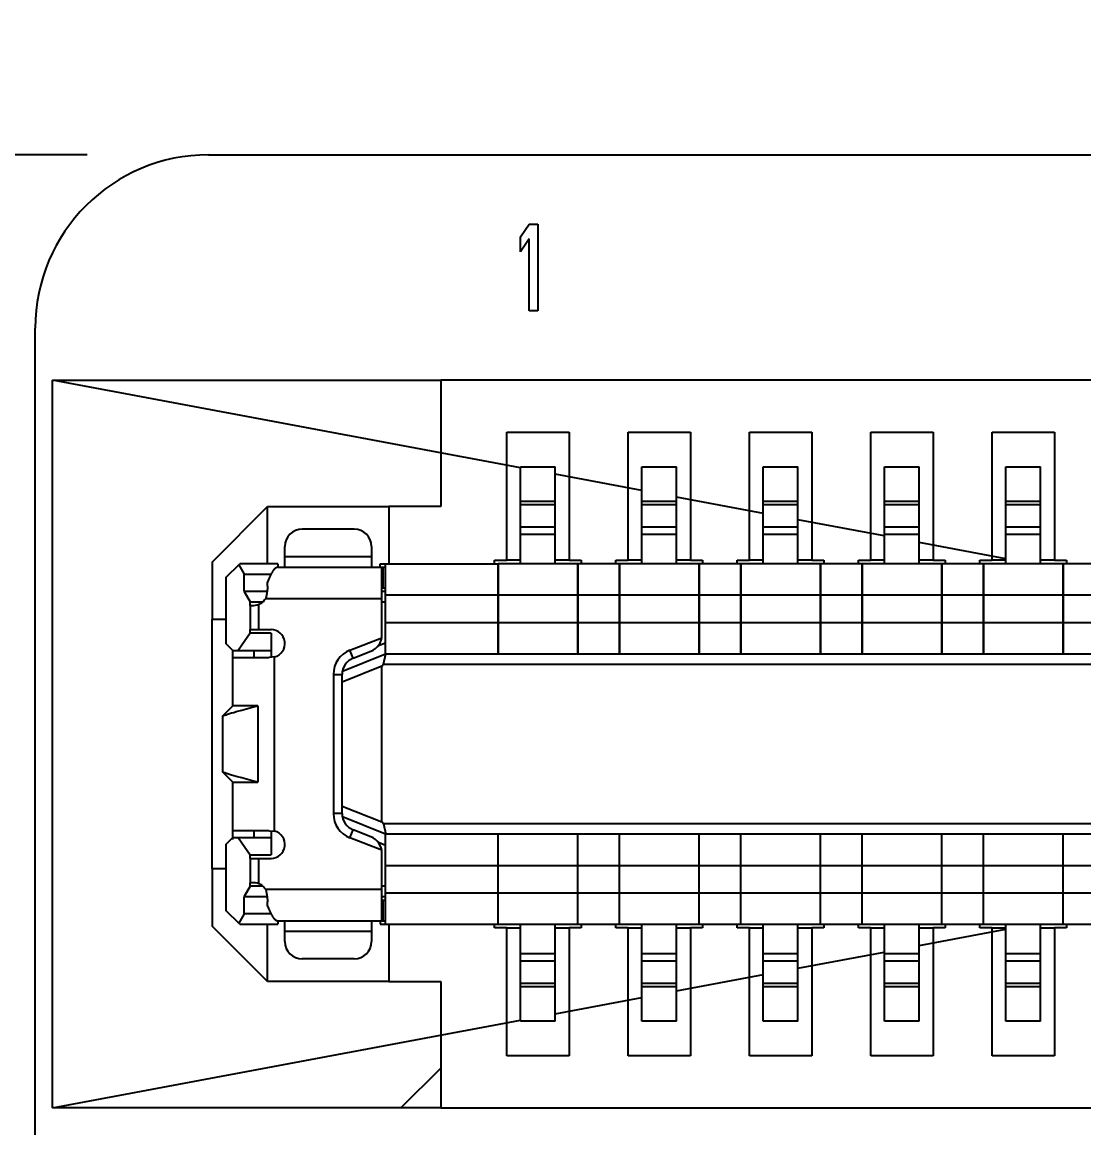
# Model space of a CAD drawing. Header units: millimetres. Extents: x 7 to 507, y -14 to 339.
# Drawn here: x 57.53 to 60.593, y 207.151 to 210.341 of the extents above; entities that cross this region are included whole.
import ezdxf

# ---------------------------------------------------------------- set-up
doc = ezdxf.new("R2010")
doc.units = ezdxf.units.MM
doc.header["$LTSCALE"] = 23.1
doc.layers.get('0').update_dxf_attribs({"linetype": 'CONTINUOUS'})
for name, color, linetype in [('01_ASM_ALL_AXIS', 7, 'CONTINUOUS'), ('_135680', 7, 'CONTINUOUS'), ('_139725', 7, 'CONTINUOUS'), ('_189691', 7, 'CONTINUOUS'), ('_346969', 7, 'CONTINUOUS'), ('_367983', 7, 'CONTINUOUS'), ('_369953', 7, 'CONTINUOUS'), ('_424072', 7, 'CONTINUOUS'), ('_510059', 7, 'CONTINUOUS'), ('_524098', 7, 'CONTINUOUS'), ('_553651', 7, 'CONTINUOUS'), ('_584557', 7, 'CONTINUOUS'), ('_601858', 7, 'CONTINUOUS')]:
    doc.layers.add(name, color=color, linetype=linetype)
doc.styles.get("Standard").update_dxf_attribs({"font": 'simplex.shx', "width": 0.8})
doc.dimstyles.new('DIMSTYLE_1', dxfattribs={"dimtxt": 3, "dimasz": 3, "dimexe": 2, "dimexo": 0.35, "dimgap": 0.75, "dimtad": 1, "dimdec": 3, "dimzin": 0, "dimdsep": 46, "dimtxsty": 'Standard', "dimcen": 0.09, "dimadec": 3, "dimazin": 0, "dimtp": 0.001, "dimtm": 0.001, "dimtfac": 1, "dimtdec": 3, "dimtofl": 0, "dimtmove": 0, "dimatfit": 3, "dimfxl": 0, "dimtolj": 1, "dimtzin": 0, "dimarcsym": 0})

# ---------------------------------------------------------------- blocks, each defined once
blk = doc.blocks.new('_FILLED')
at = {"color": 0, "linetype": 'ByBlock'}
blk.add_solid([(0, 0), (-1, 0.1333), (-1, -0.1333)], dxfattribs=at)
blk = doc.blocks.new('*D01')
at = {"color": 2}
for p, q in [((37.977, 209.9585), (36.727, 209.9585)), ((57.7181, 209.9585), (37.977, 209.9585)), ((38.727, 209.9585), (38.727, 156.9675)), ((38.727, 103.9765), (38.727, 156.9675)), ((37.977, 103.9765), (36.727, 103.9765)), ((48.3209, 103.9765), (37.977, 103.9765))]:
    blk.add_line(p, q, dxfattribs=at)
at = {"color": 2, "xscale": 3, "yscale": 3, "zscale": 3}
for p, rotation in [((38.727, 209.9585), 90), ((38.727, 103.9765), 270)]:
    blk.add_blockref('_FILLED', p, dxfattribs=dict(at, rotation=rotation))
blk = doc.blocks.new('*D1819')
at = {"color": 2}
for p, q in [((63.2181, 215.867), (63.2181, 217.117)), ((68.8681, 215.867), (68.8681, 217.117)), ((63.2181, 208.6085), (63.2181, 215.867)), ((68.8681, 209.1733), (68.8681, 215.867)), ((63.2181, 215.117), (31.2544, 215.117)), ((31.2544, 215.117), (66.0431, 215.117)), ((73.8681, 215.117), (66.0431, 215.117)), ((68.8681, 215.117), (73.8681, 215.117))]:
    blk.add_line(p, q, dxfattribs=at)
at = {"color": 2, "xscale": 3, "yscale": 3, "zscale": 3}
blk.add_blockref('_FILLED', (63.2181, 215.117), dxfattribs=at)
at = {"color": 2, "xscale": 3, "yscale": 3, "zscale": 3, "rotation": 180}
blk.add_blockref('_FILLED', (68.8681, 215.117), dxfattribs=at)

msp = doc.modelspace()

# ---------------------------------------------------------------- linework, layer by layer
at = {"color": 7}
for p, q in [((58.0681, 209.9585), (67.6654, 209.9585)), ((57.5681, 201.8695), (57.5681, 209.4585))]:
    msp.add_line(p, q, dxfattribs=at)
at = {"color": 1}
for p, q in [((57.6181, 207.2085), (57.6181, 209.3085)), ((57.6181, 209.3085), (58.7381, 209.3085)), ((58.7381, 209.3085), (58.7381, 208.9435)), ((58.0781, 208.7835), (58.2381, 208.9435)), ((58.7381, 208.9435), (58.5881, 208.9435)), ((58.0781, 208.7835), (58.0781, 208.6185)), ((58.8931, 208.7785), (58.8931, 208.7885)), ((58.8931, 208.7885), (58.9281, 208.7885)), ((59.1081, 208.7885), (59.1431, 208.7885)), ((59.1431, 208.7885), (59.1431, 208.7785)), ((59.2431, 208.7785), (59.2431, 208.7885)), ((59.2431, 208.7885), (59.2781, 208.7885)), ((59.4581, 208.7885), (59.4931, 208.7885)), ((59.4931, 208.7885), (59.4931, 208.7785)), ((59.5931, 208.7785), (59.5931, 208.7885)), ((59.5931, 208.7885), (59.6281, 208.7885)), ((59.8081, 208.7885), (59.8431, 208.7885)), ((59.8431, 208.7885), (59.8431, 208.7785)), ((59.9431, 208.7785), (59.9431, 208.7885)), ((59.9431, 208.7885), (59.9781, 208.7885)), ((60.1581, 208.7885), (60.1931, 208.7885)), ((60.1931, 208.7885), (60.1931, 208.7785)), ((60.2931, 208.7785), (60.2931, 208.7885)), ((60.2931, 208.7885), (60.3281, 208.7885)), ((60.5081, 208.7885), (60.5431, 208.7885)), ((60.5431, 208.7885), (60.5431, 208.7785)), ((58.0781, 207.8985), (58.0781, 207.7335)), ((58.2381, 207.5735), (58.0781, 207.7335)), ((58.8931, 207.7285), (58.8931, 207.7385)), ((58.9281, 207.7285), (58.8931, 207.7285)), ((59.1431, 207.7285), (59.1081, 207.7285)), ((59.1431, 207.7385), (59.1431, 207.7285)), ((59.2431, 207.7285), (59.2431, 207.7385)), ((59.2781, 207.7285), (59.2431, 207.7285)), ((59.4931, 207.7285), (59.4581, 207.7285)), ((59.4931, 207.7385), (59.4931, 207.7285)), ((59.5931, 207.7285), (59.5931, 207.7385)), ((59.6281, 207.7285), (59.5931, 207.7285)), ((59.8431, 207.7285), (59.8081, 207.7285)), ((59.8431, 207.7385), (59.8431, 207.7285)), ((59.9431, 207.7285), (59.9431, 207.7385)), ((59.9781, 207.7285), (59.9431, 207.7285)), ((60.1931, 207.7285), (60.1581, 207.7285)), ((60.1931, 207.7385), (60.1931, 207.7285)), ((60.2931, 207.7285), (60.2931, 207.7385)), ((60.3281, 207.7285), (60.2931, 207.7285)), ((60.5431, 207.7285), (60.5081, 207.7285)), ((60.5431, 207.7385), (60.5431, 207.7285)), ((58.5881, 207.5735), (58.7381, 207.5735)), ((58.7381, 207.5735), (58.7381, 207.2085)), ((58.7381, 207.2085), (57.6181, 207.2085))]:
    msp.add_line(p, q, dxfattribs=at)
at = {"color": 2}
for p, q in [((58.9676, 209.0555), (57.6181, 209.3085)), ((67.6981, 209.3085), (58.7381, 209.3085)), ((59.3181, 208.9898), (59.0681, 209.0367)), ((59.6692, 208.924), (59.4181, 208.971)), ((60.0172, 208.8587), (59.7681, 208.9054)), ((60.3681, 208.7929), (60.1181, 208.8398)), ((60.1181, 207.6773), (60.3681, 207.7242)), ((59.7681, 207.6117), (60.0172, 207.6584)), ((59.4181, 207.546), (59.6692, 207.5931)), ((59.0681, 207.4804), (59.3181, 207.5273)), ((57.6181, 207.2085), (58.9676, 207.4616)), ((58.6231, 207.2085), (58.7381, 207.3235)), ((58.7381, 207.2085), (67.6981, 207.2085))]:
    msp.add_line(p, q, dxfattribs=at)
at = {"color": 4}
for p, q in [((58.9281, 208.7885), (58.9281, 209.1585)), ((58.9281, 209.1585), (59.1081, 209.1585)), ((59.1081, 209.1585), (59.1081, 208.7885)), ((59.2781, 208.7885), (59.2781, 209.1585)), ((59.2781, 209.1585), (59.4581, 209.1585)), ((59.4581, 209.1585), (59.4581, 208.7885)), ((59.6281, 208.7885), (59.6281, 209.1585)), ((59.6281, 209.1585), (59.8081, 209.1585)), ((59.8081, 209.1585), (59.8081, 208.7885)), ((59.9781, 208.7885), (59.9781, 209.1585)), ((59.9781, 209.1585), (60.1581, 209.1585)), ((60.1581, 209.1585), (60.1581, 208.7885)), ((60.3281, 208.7885), (60.3281, 209.1585)), ((60.3281, 209.1585), (60.5081, 209.1585)), ((60.5081, 209.1585), (60.5081, 208.7885)), ((58.2381, 208.7785), (58.2381, 208.9435)), ((58.2381, 208.9435), (58.5881, 208.9435)), ((58.5881, 208.9435), (58.5881, 208.7785)), ((58.9681, 208.7885), (58.9281, 208.7885)), ((59.1081, 208.7885), (59.0681, 208.7885)), ((59.3181, 208.7885), (59.2781, 208.7885)), ((59.4581, 208.7885), (59.4181, 208.7885)), ((59.6681, 208.7885), (59.6281, 208.7885)), ((59.8081, 208.7885), (59.7681, 208.7885)), ((60.0181, 208.7885), (59.9781, 208.7885)), ((60.1581, 208.7885), (60.1181, 208.7885)), ((60.3681, 208.7885), (60.3281, 208.7885)), ((60.5081, 208.7885), (60.4681, 208.7885)), ((58.0781, 207.8985), (58.0781, 208.6185)), ((58.0781, 208.6185), (58.1181, 208.6185)), ((58.1181, 207.8985), (58.0781, 207.8985)), ((58.2381, 207.5735), (58.2381, 207.7385)), ((58.5881, 207.7385), (58.5881, 207.5735)), ((58.9281, 207.3585), (58.9281, 207.7285)), ((58.9281, 207.7285), (58.9681, 207.7285)), ((59.0681, 207.7285), (59.1081, 207.7285)), ((59.1081, 207.7285), (59.1081, 207.3585)), ((59.2781, 207.3585), (59.2781, 207.7285)), ((59.2781, 207.7285), (59.3181, 207.7285)), ((59.4181, 207.7285), (59.4581, 207.7285)), ((59.4581, 207.7285), (59.4581, 207.3585)), ((59.6281, 207.3585), (59.6281, 207.7285)), ((59.6281, 207.7285), (59.6681, 207.7285)), ((59.7681, 207.7285), (59.8081, 207.7285)), ((59.8081, 207.7285), (59.8081, 207.3585)), ((59.9781, 207.3585), (59.9781, 207.7285)), ((59.9781, 207.7285), (60.0181, 207.7285)), ((60.1181, 207.7285), (60.1581, 207.7285)), ((60.1581, 207.7285), (60.1581, 207.3585)), ((60.3281, 207.3585), (60.3281, 207.7285)), ((60.3281, 207.7285), (60.3681, 207.7285)), ((60.4681, 207.7285), (60.5081, 207.7285)), ((60.5081, 207.7285), (60.5081, 207.3585)), ((58.5881, 207.5735), (58.2381, 207.5735)), ((59.1081, 207.3585), (58.9281, 207.3585)), ((59.4581, 207.3585), (59.2781, 207.3585)), ((59.8081, 207.3585), (59.6281, 207.3585)), ((60.1581, 207.3585), (59.9781, 207.3585)), ((60.5081, 207.3585), (60.3281, 207.3585))]:
    msp.add_line(p, q, dxfattribs=at)
at = {"color": 7}
msp.add_arc((58.0681, 209.4585), 0.5, 90, 180, dxfattribs=at)
at = {"layer": '01_ASM_ALL_AXIS', "color": 4}
for p, q in [((58.9681, 209.7213), (58.9931, 209.7585)), ((58.9931, 209.7585), (59.0181, 209.7585)), ((59.0181, 209.7585), (59.0181, 209.5085)), ((58.9681, 209.6787), (58.9681, 209.7213)), ((58.9931, 209.716), (58.9681, 209.6787)), ((58.9931, 209.5085), (58.9931, 209.716)), ((59.0181, 209.5085), (58.9931, 209.5085))]:
    msp.add_line(p, q, dxfattribs=at)
at = {"layer": '_135680', "color": 7}
for p, q in [((59.6681, 208.7785), (59.6681, 209.0585)), ((59.6681, 209.0585), (59.7681, 209.0585)), ((59.7681, 208.7785), (59.7681, 209.0585)), ((59.6031, 208.5185), (59.6031, 208.7785)), ((59.8331, 208.7785), (59.6031, 208.7785)), ((59.8331, 208.7785), (59.8331, 208.5185)), ((59.6031, 208.5185), (59.8331, 208.5185))]:
    msp.add_line(p, q, dxfattribs=at)
at = {"layer": '_135680', "color": 9}
for p, q in [((59.7681, 208.9585), (59.6681, 208.9585)), ((59.6681, 208.9493), (59.7681, 208.9493)), ((59.7681, 208.8838), (59.6681, 208.8838)), ((59.6681, 208.8635), (59.7681, 208.8635)), ((59.6031, 208.6885), (59.8331, 208.6885)), ((59.8331, 208.6085), (59.6031, 208.6085))]:
    msp.add_line(p, q, dxfattribs=at)
at = {"layer": '_139725', "color": 7}
for p, q in [((58.1181, 208.7385), (58.1581, 208.7785)), ((58.155, 208.7754), (58.1706, 208.7485)), ((58.2681, 208.7785), (58.1581, 208.7785)), ((58.2681, 208.7785), (58.2681, 208.7685)), ((58.5631, 208.7685), (58.5631, 208.7785)), ((58.5631, 208.7785), (58.9031, 208.7785)), ((58.5781, 208.5185), (58.5781, 208.7785)), ((58.9031, 208.7785), (58.9031, 208.5185)), ((59.1331, 208.5185), (59.1331, 208.7785)), ((59.2531, 208.7785), (59.1331, 208.7785)), ((59.2531, 208.7785), (59.2531, 208.5185)), ((59.4831, 208.5185), (59.4831, 208.7785)), ((59.6031, 208.7785), (59.4831, 208.7785)), ((59.6031, 208.7785), (59.6031, 208.5185)), ((59.8331, 208.5185), (59.8331, 208.7785)), ((59.9531, 208.7785), (59.8331, 208.7785)), ((59.9531, 208.7785), (59.9531, 208.5185)), ((60.1831, 208.5185), (60.1831, 208.7785)), ((60.3031, 208.7785), (60.1831, 208.7785)), ((60.3031, 208.7785), (60.3031, 208.5185)), ((60.5331, 208.5185), (60.5331, 208.7785)), ((60.6531, 208.7785), (60.5331, 208.7785)), ((58.1181, 208.7385), (58.1181, 208.5485)), ((58.1706, 208.6985), (58.1706, 208.7485)), ((58.1706, 208.7485), (58.2483, 208.7485)), ((58.1706, 208.6985), (58.1881, 208.6685)), ((58.2366, 208.6985), (58.1706, 208.6985)), ((58.5781, 208.6985), (58.5681, 208.6985)), ((58.1881, 208.6585), (58.1881, 208.6685)), ((58.1881, 208.6685), (58.2242, 208.6685)), ((58.5681, 208.6685), (58.5781, 208.6685)), ((58.1881, 208.5785), (58.1531, 208.5285)), ((58.1881, 208.5785), (58.1881, 208.5885)), ((58.2481, 208.5785), (58.1881, 208.5785)), ((58.2481, 208.5785), (58.2481, 208.5085)), ((58.1381, 208.5285), (58.1181, 208.5485)), ((58.1381, 208.5285), (58.2481, 208.5285)), ((58.4543, 208.469), (58.5781, 208.5185)), ((58.5725, 208.4885), (58.579, 208.5185)), ((58.5781, 208.5185), (58.9031, 208.5185)), ((59.1331, 208.5185), (59.2531, 208.5185)), ((59.4831, 208.5185), (59.6031, 208.5185)), ((59.8331, 208.5185), (59.9531, 208.5185)), ((60.1831, 208.5185), (60.3031, 208.5185)), ((60.5331, 208.5185), (60.6531, 208.5185)), ((58.5681, 208.4834), (58.4531, 208.4374)), ((58.5681, 208.4834), (58.5725, 208.4885)), ((58.5681, 208.0337), (58.5681, 208.4834)), ((58.5725, 208.4885), (67.8638, 208.4885)), ((58.4531, 208.0797), (58.5681, 208.0337)), ((58.5781, 207.9985), (58.4543, 208.0481)), ((58.5725, 208.0285), (58.5681, 208.0337)), ((58.2481, 208.0085), (58.2481, 207.9385)), ((58.5725, 208.0285), (58.579, 207.9985)), ((67.8638, 208.0285), (58.5725, 208.0285)), ((58.1181, 207.9685), (58.1381, 207.9885)), ((58.1181, 207.9685), (58.1181, 207.7785)), ((58.1381, 207.9885), (58.2481, 207.9885)), ((58.1531, 207.9885), (58.1881, 207.9385)), ((58.5781, 207.7385), (58.5781, 207.9985)), ((58.9031, 207.9985), (58.5781, 207.9985)), ((58.9031, 207.7385), (58.9031, 207.9985)), ((59.1331, 207.7385), (59.1331, 207.9985)), ((59.2531, 207.9985), (59.1331, 207.9985)), ((59.2531, 207.7385), (59.2531, 207.9985)), ((59.4831, 207.7385), (59.4831, 207.9985)), ((59.6031, 207.9985), (59.4831, 207.9985)), ((59.6031, 207.7385), (59.6031, 207.9985)), ((59.8331, 207.7385), (59.8331, 207.9985)), ((59.9531, 207.9985), (59.8331, 207.9985)), ((59.9531, 207.7385), (59.9531, 207.9985)), ((60.1831, 207.7385), (60.1831, 207.9985)), ((60.3031, 207.9985), (60.1831, 207.9985)), ((60.3031, 207.7385), (60.3031, 207.9985)), ((60.5331, 207.7385), (60.5331, 207.9985)), ((60.6531, 207.9985), (60.5331, 207.9985)), ((58.1881, 207.9285), (58.1881, 207.9385)), ((58.1881, 207.9385), (58.2481, 207.9385)), ((58.1881, 207.8485), (58.1706, 207.8185)), ((58.1881, 207.8485), (58.1881, 207.8585)), ((58.2242, 207.8485), (58.1881, 207.8485)), ((58.5781, 207.8485), (58.5681, 207.8485)), ((58.1706, 207.7685), (58.1706, 207.8185)), ((58.1706, 207.8185), (58.2366, 207.8185)), ((58.5681, 207.8185), (58.5781, 207.8185)), ((58.1581, 207.7385), (58.1181, 207.7785)), ((58.1706, 207.7685), (58.155, 207.7417)), ((58.2483, 207.7685), (58.1706, 207.7685)), ((58.2681, 207.7485), (58.2681, 207.7385)), ((58.5631, 207.7485), (58.5631, 207.7385)), ((58.1581, 207.7385), (58.2681, 207.7385)), ((58.5631, 207.7385), (58.9031, 207.7385)), ((59.1331, 207.7385), (59.2531, 207.7385)), ((59.4831, 207.7385), (59.6031, 207.7385)), ((59.8331, 207.7385), (59.9531, 207.7385)), ((60.1831, 207.7385), (60.3031, 207.7385)), ((60.5331, 207.7385), (60.6531, 207.7385))]:
    msp.add_line(p, q, dxfattribs=at)
at = {"layer": '_139725', "color": 9}
for p, q in [((58.5781, 208.6885), (58.9031, 208.6885)), ((59.1331, 208.6885), (59.2531, 208.6885)), ((59.4831, 208.6885), (59.6031, 208.6885)), ((59.8331, 208.6885), (59.9531, 208.6885)), ((60.1831, 208.6885), (60.3031, 208.6885)), ((60.5331, 208.6885), (60.6531, 208.6885)), ((58.9031, 208.6085), (58.5781, 208.6085)), ((59.2531, 208.6085), (59.1331, 208.6085)), ((59.6031, 208.6085), (59.4831, 208.6085)), ((59.9531, 208.6085), (59.8331, 208.6085)), ((60.3031, 208.6085), (60.1831, 208.6085)), ((60.6531, 208.6085), (60.5331, 208.6085)), ((58.558, 208.5428), (58.5781, 208.5508)), ((58.5781, 207.9662), (58.5581, 207.9743)), ((58.5781, 207.9085), (58.9031, 207.9085)), ((59.1331, 207.9085), (59.2531, 207.9085)), ((59.4831, 207.9085), (59.6031, 207.9085)), ((59.8331, 207.9085), (59.9531, 207.9085)), ((60.1831, 207.9085), (60.3031, 207.9085)), ((60.5331, 207.9085), (60.6531, 207.9085)), ((58.9031, 207.8285), (58.5781, 207.8285)), ((59.2531, 207.8285), (59.1331, 207.8285)), ((59.6031, 207.8285), (59.4831, 207.8285)), ((59.9531, 207.8285), (59.8331, 207.8285)), ((60.3031, 207.8285), (60.1831, 207.8285)), ((60.6531, 207.8285), (60.5331, 207.8285))]:
    msp.add_line(p, q, dxfattribs=at)
at = {"layer": '_189691', "color": 7}
for p, q in [((58.9681, 208.7785), (58.9681, 209.0585)), ((58.9681, 209.0585), (59.0681, 209.0585)), ((59.0681, 208.7785), (59.0681, 209.0585)), ((58.9031, 208.5185), (58.9031, 208.7785)), ((59.1331, 208.7785), (58.9031, 208.7785)), ((59.1331, 208.7785), (59.1331, 208.5185)), ((58.9031, 208.5185), (59.1331, 208.5185))]:
    msp.add_line(p, q, dxfattribs=at)
at = {"layer": '_189691', "color": 9}
for p, q in [((59.0681, 208.9585), (58.9681, 208.9585)), ((58.9681, 208.9493), (59.0681, 208.9493)), ((59.0681, 208.8838), (58.9681, 208.8838)), ((58.9681, 208.8635), (59.0681, 208.8635)), ((58.9031, 208.6885), (59.1331, 208.6885)), ((59.1331, 208.6085), (58.9031, 208.6085))]:
    msp.add_line(p, q, dxfattribs=at)
at = {"layer": '_346969', "color": 7}
for p, q in [((59.2531, 207.7385), (59.2531, 207.9985)), ((59.4831, 207.9985), (59.2531, 207.9985)), ((59.4831, 207.7385), (59.4831, 207.9985)), ((59.2531, 207.7385), (59.4831, 207.7385)), ((59.3181, 207.4585), (59.3181, 207.7385)), ((59.4181, 207.4585), (59.4181, 207.7385)), ((59.4181, 207.4585), (59.3181, 207.4585))]:
    msp.add_line(p, q, dxfattribs=at)
at = {"layer": '_346969', "color": 9}
for p, q in [((59.2531, 207.9085), (59.4831, 207.9085)), ((59.4831, 207.8285), (59.2531, 207.8285)), ((59.4181, 207.6535), (59.3181, 207.6535)), ((59.3181, 207.6333), (59.4181, 207.6333)), ((59.4181, 207.5677), (59.3181, 207.5677)), ((59.3181, 207.5585), (59.4181, 207.5585))]:
    msp.add_line(p, q, dxfattribs=at)
at = {"layer": '_367983', "color": 7}
for p, q in [((58.9031, 207.7385), (58.9031, 207.9985)), ((59.1331, 207.9985), (58.9031, 207.9985)), ((59.1331, 207.7385), (59.1331, 207.9985)), ((58.9031, 207.7385), (59.1331, 207.7385)), ((58.9681, 207.4585), (58.9681, 207.7385)), ((59.0681, 207.4585), (59.0681, 207.7385)), ((59.0681, 207.4585), (58.9681, 207.4585))]:
    msp.add_line(p, q, dxfattribs=at)
at = {"layer": '_367983', "color": 9}
for p, q in [((58.9031, 207.9085), (59.1331, 207.9085)), ((59.1331, 207.8285), (58.9031, 207.8285)), ((59.0681, 207.6535), (58.9681, 207.6535)), ((58.9681, 207.6333), (59.0681, 207.6333)), ((59.0681, 207.5677), (58.9681, 207.5677)), ((58.9681, 207.5585), (59.0681, 207.5585))]:
    msp.add_line(p, q, dxfattribs=at)
at = {"layer": '_369953', "color": 7}
for p, q in [((60.3681, 208.7785), (60.3681, 209.0585)), ((60.3681, 209.0585), (60.4681, 209.0585)), ((60.4681, 208.7785), (60.4681, 209.0585)), ((60.3031, 208.5185), (60.3031, 208.7785)), ((60.5331, 208.7785), (60.3031, 208.7785)), ((60.5331, 208.7785), (60.5331, 208.5185)), ((60.3031, 208.5185), (60.5331, 208.5185))]:
    msp.add_line(p, q, dxfattribs=at)
at = {"layer": '_369953', "color": 9}
for p, q in [((60.4681, 208.9585), (60.3681, 208.9585)), ((60.3681, 208.9493), (60.4681, 208.9493)), ((60.4681, 208.8838), (60.3681, 208.8838)), ((60.3681, 208.8635), (60.4681, 208.8635)), ((60.3031, 208.6885), (60.5331, 208.6885)), ((60.5331, 208.6085), (60.3031, 208.6085))]:
    msp.add_line(p, q, dxfattribs=at)
at = {"layer": '_424072', "color": 7}
for p, q in [((58.4881, 208.8785), (58.3381, 208.8785)), ((58.2881, 208.7685), (58.2881, 208.8285)), ((58.5381, 208.8285), (58.5381, 208.7685)), ((58.2681, 208.7685), (58.5781, 208.7685)), ((58.5681, 208.5727), (58.5681, 208.7685)), ((58.2381, 208.7141), (58.2381, 208.7259)), ((58.5781, 208.7085), (58.5681, 208.7085)), ((58.1881, 208.6585), (58.1881, 208.5885)), ((58.1881, 208.6585), (58.1981, 208.6585)), ((58.2131, 208.5885), (58.2131, 208.6615)), ((58.1881, 208.5885), (58.2481, 208.5885)), ((58.4758, 208.5293), (58.5676, 208.5652)), ((58.1381, 208.3685), (58.1381, 208.5285)), ((58.1981, 208.5285), (58.1981, 208.5085)), ((58.4849, 208.506), (58.5364, 208.5261)), ((58.1381, 208.5085), (58.243, 208.5085)), ((58.2581, 208.5098), (58.243, 208.5085)), ((58.4281, 208.4594), (58.4281, 208.0577)), ((58.4531, 208.0577), (58.4531, 208.4594)), ((58.1081, 208.3385), (58.1381, 208.3685)), ((58.2102, 208.3685), (58.1381, 208.3685)), ((58.148, 208.352), (58.1639, 208.3563)), ((58.2102, 208.3685), (58.2102, 208.1485)), ((58.1081, 208.3385), (58.1081, 208.1785)), ((58.1381, 208.1485), (58.1081, 208.1785)), ((58.1908, 208.1536), (58.1639, 208.1607)), ((58.1381, 207.9829), (58.1381, 208.1485)), ((58.1381, 208.1485), (58.2102, 208.1485)), ((58.2102, 208.1485), (58.1908, 208.1536)), ((58.243, 208.0085), (58.1381, 208.0085)), ((58.1981, 208.0085), (58.1981, 207.9885)), ((58.243, 208.0085), (58.2581, 208.0073)), ((58.5364, 207.991), (58.4849, 208.0111)), ((58.5676, 207.9519), (58.4758, 207.9878)), ((58.5681, 207.7485), (58.5681, 207.9444)), ((58.1881, 207.9285), (58.1881, 207.8585)), ((58.1881, 207.9285), (58.2481, 207.9285)), ((58.2131, 207.8556), (58.2131, 207.9285)), ((58.1981, 207.8585), (58.1881, 207.8585)), ((58.5681, 207.8085), (58.5781, 207.8085)), ((58.2381, 207.7911), (58.2381, 207.8029)), ((58.2681, 207.7485), (58.5781, 207.7485)), ((58.2881, 207.6885), (58.2881, 207.7485)), ((58.5381, 207.7485), (58.5381, 207.6885)), ((58.4881, 207.6385), (58.3381, 207.6385))]:
    msp.add_line(p, q, dxfattribs=at)
at = {"layer": '_424072', "color": 9}
for p, q in [((58.5381, 208.7985), (58.2881, 208.7985)), ((58.5713, 208.7085), (58.5713, 208.7685)), ((58.2328, 208.6785), (58.5681, 208.6785)), ((58.4849, 208.506), (58.4758, 208.5293)), ((58.2581, 208.0073), (58.2581, 208.5098)), ((58.4281, 208.4594), (58.4531, 208.4594)), ((58.4531, 208.0577), (58.4281, 208.0577)), ((58.4758, 207.9878), (58.4849, 208.0111)), ((58.5681, 207.8385), (58.2328, 207.8385)), ((58.5713, 207.7485), (58.5713, 207.8085)), ((58.2881, 207.7185), (58.5381, 207.7185))]:
    msp.add_line(p, q, dxfattribs=at)
at = {"layer": '_424072', "color": 7}
for points in [[(58.2681, 208.7685), (58.2678, 208.7685), (58.2675, 208.7685), (58.2672, 208.7685), (58.2669, 208.7685), (58.2666, 208.7684), (58.2664, 208.7684), (58.2661, 208.7683), (58.2658, 208.7682), (58.2655, 208.7682), (58.2652, 208.7681), (58.2649, 208.768), (58.2646, 208.7679), (58.2643, 208.7677), (58.264, 208.7676), (58.2637, 208.7675), (58.2634, 208.7673), (58.2631, 208.7672), (58.2628, 208.767), (58.2625, 208.7669), (58.2622, 208.7667), (58.2619, 208.7665), (58.2615, 208.7662), (58.2612, 208.766), (58.2609, 208.7658), (58.2605, 208.7655), (58.2602, 208.7653), (58.2599, 208.765), (58.2596, 208.7647), (58.2593, 208.7644), (58.2589, 208.7641), (58.2585, 208.7637), (58.2581, 208.7633), (58.2578, 208.763), (58.2574, 208.7626), (58.2571, 208.7622), (58.2567, 208.7618), (58.2564, 208.7614)], [(58.2564, 208.7614), (58.2557, 208.7605), (58.255, 208.7596), (58.2543, 208.7587), (58.2537, 208.7578), (58.253, 208.7569), (58.2524, 208.756), (58.2518, 208.755), (58.251, 208.7537), (58.2502, 208.7524), (58.2495, 208.751), (58.2487, 208.7497), (58.248, 208.7483), (58.2473, 208.7469), (58.2465, 208.7453), (58.2457, 208.7437), (58.2449, 208.7421), (58.2442, 208.7405), (58.2435, 208.7388), (58.2427, 208.7372), (58.2418, 208.7349), (58.2408, 208.7327), (58.2399, 208.7304), (58.239, 208.7282), (58.2381, 208.7259)], [(58.2381, 208.7141), (58.2381, 208.7127), (58.2381, 208.7112), (58.238, 208.7098), (58.2379, 208.7084), (58.2378, 208.7069), (58.2376, 208.7053), (58.2374, 208.7036), (58.2372, 208.7019), (58.237, 208.7002), (58.2367, 208.6986), (58.2364, 208.6963), (58.236, 208.6941), (58.2356, 208.6919), (58.2352, 208.6896), (58.2347, 208.6874), (58.2343, 208.6852), (58.2338, 208.683), (58.2333, 208.6807), (58.2328, 208.6785)], [(58.1085, 208.3388), (58.1088, 208.3392), (58.1092, 208.3394), (58.1096, 208.3397), (58.1106, 208.3402), (58.1117, 208.3407), (58.1131, 208.3413), (58.1146, 208.3418), (58.1164, 208.3425), (58.1183, 208.3432), (58.1205, 208.3439), (58.1227, 208.3446), (58.1254, 208.3455), (58.128, 208.3463), (58.1342, 208.3481), (58.1405, 208.3499), (58.148, 208.352)], [(58.1639, 208.3563), (58.1908, 208.3635), (58.2102, 208.3685)], [(58.1639, 208.1607), (58.148, 208.1651), (58.1405, 208.1672), (58.1342, 208.169), (58.128, 208.1708), (58.1254, 208.1716), (58.1227, 208.1724), (58.1205, 208.1732), (58.1183, 208.1739), (58.1164, 208.1746), (58.1146, 208.1752), (58.1131, 208.1758), (58.1117, 208.1764), (58.1106, 208.1769), (58.1096, 208.1774), (58.1092, 208.1776), (58.1088, 208.1779), (58.1085, 208.1782)], [(58.2328, 207.8385), (58.2331, 207.8374), (58.2334, 207.8362), (58.2337, 207.835), (58.234, 207.8339), (58.2343, 207.8327), (58.2345, 207.8315), (58.2349, 207.8298), (58.2352, 207.8281), (58.2355, 207.8265), (58.2358, 207.8248), (58.236, 207.8231), (58.2364, 207.8209), (58.2366, 207.8186), (58.2369, 207.8164), (58.2372, 207.8142), (58.2374, 207.8119), (58.2376, 207.8097), (58.2378, 207.8074), (58.238, 207.8052), (58.2381, 207.8029)], [(58.2381, 207.7911), (58.239, 207.7889), (58.2399, 207.7866), (58.2408, 207.7844), (58.2418, 207.7821), (58.2427, 207.7799), (58.2435, 207.7782), (58.2442, 207.7766), (58.2449, 207.775), (58.2457, 207.7734), (58.2465, 207.7717), (58.2473, 207.7701), (58.248, 207.7688), (58.2487, 207.7674), (58.2495, 207.766), (58.2502, 207.7647), (58.251, 207.7634), (58.2518, 207.762), (58.2524, 207.7611), (58.253, 207.7602), (58.2537, 207.7592), (58.2543, 207.7583), (58.255, 207.7574), (58.2557, 207.7566), (58.2564, 207.7557)], [(58.2564, 207.7557), (58.2567, 207.7553), (58.2571, 207.7549), (58.2574, 207.7545), (58.2578, 207.7541), (58.2581, 207.7537), (58.2585, 207.7533), (58.2589, 207.753), (58.2593, 207.7526), (58.2596, 207.7523), (58.2599, 207.7521), (58.2602, 207.7518), (58.2605, 207.7516), (58.2609, 207.7513), (58.2612, 207.7511), (58.2615, 207.7508), (58.2619, 207.7506), (58.2622, 207.7504), (58.2625, 207.7502), (58.2628, 207.75), (58.2631, 207.7499), (58.2634, 207.7497), (58.2637, 207.7496), (58.264, 207.7495), (58.2643, 207.7493), (58.2646, 207.7492), (58.2649, 207.7491), (58.2652, 207.749), (58.2655, 207.7489), (58.2658, 207.7488), (58.2661, 207.7488), (58.2664, 207.7487), (58.2666, 207.7487), (58.2669, 207.7486), (58.2672, 207.7486), (58.2675, 207.7486), (58.2678, 207.7485), (58.2681, 207.7485)]]:
    msp.add_lwpolyline(points, dxfattribs=at)
for centre, radius, start, end in [((58.3381, 208.8285), 0.05, 90, 180), ((58.4881, 208.8285), 0.05, 0, 90), ((58.1981, 208.6985), 0.04, 270, 330), ((58.2481, 208.5485), 0.04, 284.4798, 90), ((58.5181, 208.5727), 0.05, 291.3706, 360), ((58.5031, 208.4594), 0.075, 111.3706, 180), ((58.5031, 208.4594), 0.05, 111.3706, 180), ((58.5031, 208.0577), 0.075, 180, 248.6294), ((58.5031, 208.0577), 0.05, 180, 248.6294), ((58.2481, 207.9685), 0.04, 270, 75.5225), ((58.5181, 207.9444), 0.05, 0, 68.6294), ((58.1981, 207.8185), 0.04, 30, 90), ((58.3381, 207.6885), 0.05, 180, 270), ((58.4881, 207.6885), 0.05, 270, 360)]:
    msp.add_arc(centre, radius, start, end, dxfattribs=at)
at = {"layer": '_510059', "color": 7}
for p, q in [((59.6031, 207.7385), (59.6031, 207.9985)), ((59.8331, 207.9985), (59.6031, 207.9985)), ((59.8331, 207.7385), (59.8331, 207.9985)), ((59.6031, 207.7385), (59.8331, 207.7385)), ((59.6681, 207.4585), (59.6681, 207.7385)), ((59.7681, 207.4585), (59.7681, 207.7385)), ((59.7681, 207.4585), (59.6681, 207.4585))]:
    msp.add_line(p, q, dxfattribs=at)
at = {"layer": '_510059', "color": 9}
for p, q in [((59.6031, 207.9085), (59.8331, 207.9085)), ((59.8331, 207.8285), (59.6031, 207.8285)), ((59.7681, 207.6535), (59.6681, 207.6535)), ((59.6681, 207.6333), (59.7681, 207.6333)), ((59.7681, 207.5677), (59.6681, 207.5677)), ((59.6681, 207.5585), (59.7681, 207.5585))]:
    msp.add_line(p, q, dxfattribs=at)
at = {"layer": '_524098', "color": 7}
for p, q in [((59.3181, 208.7785), (59.3181, 209.0585)), ((59.3181, 209.0585), (59.4181, 209.0585)), ((59.4181, 208.7785), (59.4181, 209.0585)), ((59.2531, 208.5185), (59.2531, 208.7785)), ((59.4831, 208.7785), (59.2531, 208.7785)), ((59.4831, 208.7785), (59.4831, 208.5185)), ((59.2531, 208.5185), (59.4831, 208.5185))]:
    msp.add_line(p, q, dxfattribs=at)
at = {"layer": '_524098', "color": 9}
for p, q in [((59.4181, 208.9585), (59.3181, 208.9585)), ((59.3181, 208.9493), (59.4181, 208.9493)), ((59.4181, 208.8838), (59.3181, 208.8838)), ((59.3181, 208.8635), (59.4181, 208.8635)), ((59.2531, 208.6885), (59.4831, 208.6885)), ((59.4831, 208.6085), (59.2531, 208.6085))]:
    msp.add_line(p, q, dxfattribs=at)
at = {"layer": '_553651', "color": 7}
for p, q in [((59.9531, 207.7385), (59.9531, 207.9985)), ((60.1831, 207.9985), (59.9531, 207.9985)), ((60.1831, 207.7385), (60.1831, 207.9985)), ((59.9531, 207.7385), (60.1831, 207.7385)), ((60.0181, 207.4585), (60.0181, 207.7385)), ((60.1181, 207.4585), (60.1181, 207.7385)), ((60.1181, 207.4585), (60.0181, 207.4585))]:
    msp.add_line(p, q, dxfattribs=at)
at = {"layer": '_553651', "color": 9}
for p, q in [((59.9531, 207.9085), (60.1831, 207.9085)), ((60.1831, 207.8285), (59.9531, 207.8285)), ((60.1181, 207.6535), (60.0181, 207.6535)), ((60.0181, 207.6333), (60.1181, 207.6333)), ((60.1181, 207.5677), (60.0181, 207.5677)), ((60.0181, 207.5585), (60.1181, 207.5585))]:
    msp.add_line(p, q, dxfattribs=at)
at = {"layer": '_584557', "color": 7}
for p, q in [((60.3031, 207.7385), (60.3031, 207.9985)), ((60.5331, 207.9985), (60.3031, 207.9985)), ((60.5331, 207.7385), (60.5331, 207.9985)), ((60.3031, 207.7385), (60.5331, 207.7385)), ((60.3681, 207.4585), (60.3681, 207.7385)), ((60.4681, 207.4585), (60.4681, 207.7385)), ((60.4681, 207.4585), (60.3681, 207.4585))]:
    msp.add_line(p, q, dxfattribs=at)
at = {"layer": '_584557', "color": 9}
for p, q in [((60.3031, 207.9085), (60.5331, 207.9085)), ((60.5331, 207.8285), (60.3031, 207.8285)), ((60.4681, 207.6535), (60.3681, 207.6535)), ((60.3681, 207.6333), (60.4681, 207.6333)), ((60.4681, 207.5677), (60.3681, 207.5677)), ((60.3681, 207.5585), (60.4681, 207.5585))]:
    msp.add_line(p, q, dxfattribs=at)
at = {"layer": '_601858', "color": 7}
for p, q in [((60.0181, 208.7785), (60.0181, 209.0585)), ((60.0181, 209.0585), (60.1181, 209.0585)), ((60.1181, 208.7785), (60.1181, 209.0585)), ((59.9531, 208.5185), (59.9531, 208.7785)), ((60.1831, 208.7785), (59.9531, 208.7785)), ((60.1831, 208.7785), (60.1831, 208.5185)), ((59.9531, 208.5185), (60.1831, 208.5185))]:
    msp.add_line(p, q, dxfattribs=at)
at = {"layer": '_601858', "color": 9}
for p, q in [((60.1181, 208.9585), (60.0181, 208.9585)), ((60.0181, 208.9493), (60.1181, 208.9493)), ((60.1181, 208.8838), (60.0181, 208.8838)), ((60.0181, 208.8635), (60.1181, 208.8635)), ((59.9531, 208.6885), (60.1831, 208.6885)), ((60.1831, 208.6085), (59.9531, 208.6085))]:
    msp.add_line(p, q, dxfattribs=at)

# ---------------------------------------------------------------- dimensions: what is measured, and where the dimension line sits
at = {"color": 2}
for base, p1, p2, angle, text, picture, middle in [((63.2181, 215.117), (68.8681, 208.8233), (63.2181, 208.2585), 180, '5.65{\\fSymbol_ASME;\\W1.0;±}0.02', '*D1819', (31.2544, 215.117)), ((38.727, 103.9765), (58.0681, 209.9585), (48.6709, 103.9765), 270, '105.98', '*D01', (38.727, 151.2168))]:
    dim = msp.add_linear_dim(base=base, p1=p1, p2=p2, angle=angle, text=text, dimstyle='DIMSTYLE_1', dxfattribs=at)
    dim.commit()
    dim.dimension.update_dxf_attribs({"geometry": picture, "text_midpoint": middle, "dimtype": 160})

doc.saveas('drawing.dxf')
